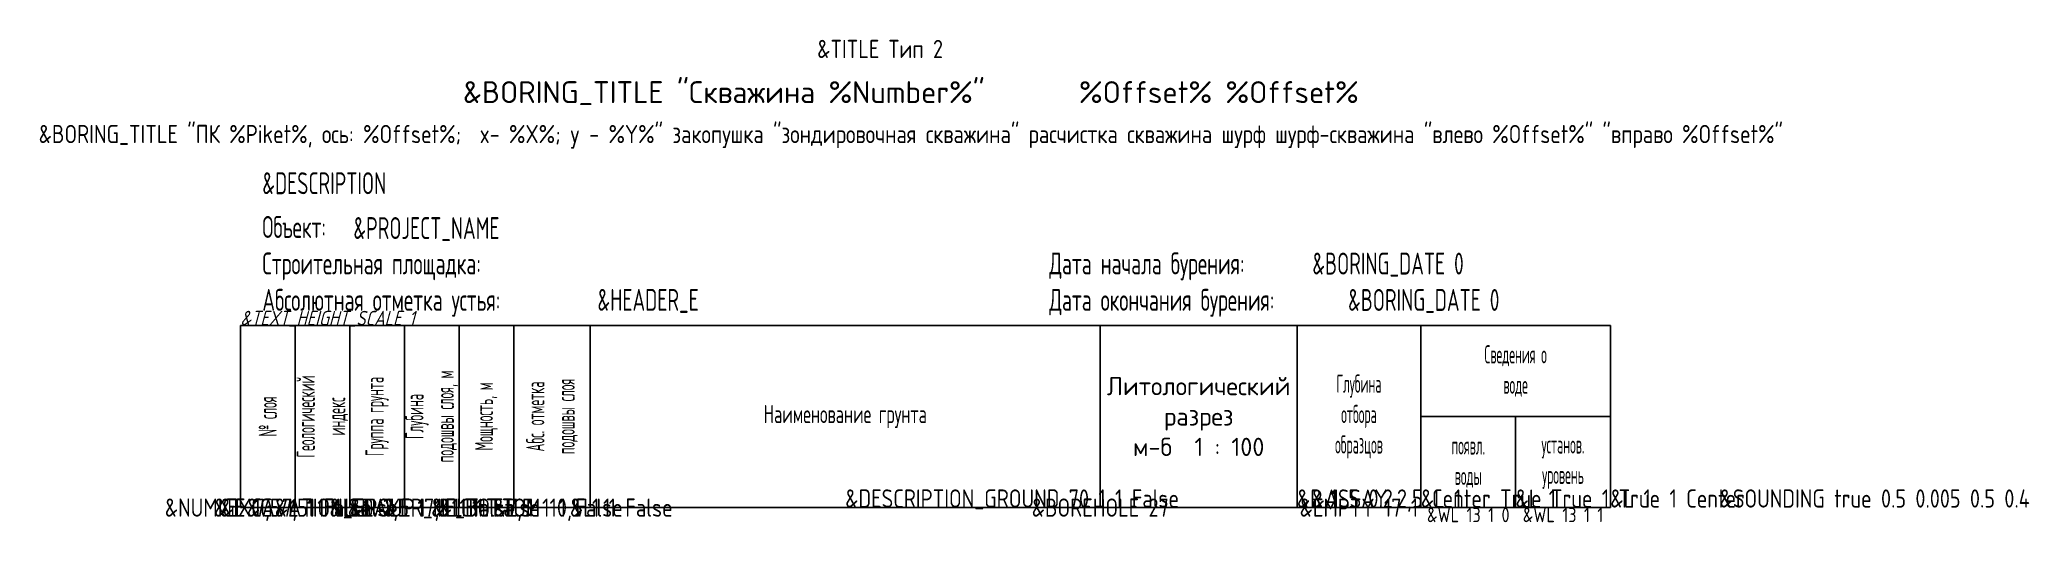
# Model space of a CAD drawing. Extents: x -28 to 245, y -27 to 39.
import ezdxf
from ezdxf.enums import TextEntityAlignment as Align

# ---------------------------------------------------------------- set-up
doc = ezdxf.new("R2010")
doc.units = 0
doc.layers.add('Коммуникации', color=7, linetype='Continuous')
doc.styles.add('SPDS.shx', font='SPDS.shx', dxfattribs={"width": 1.2, "height": 3})
doc.styles.get("Standard").update_dxf_attribs({"font": 'SPDS.shx', "height": 2.5})

msp = doc.modelspace()

# ---------------------------------------------------------------- linework, layer by layer
for p, q in [((0, 0), (0, -25)), ((0, 0), (188, 0)), ((7.5, 0), (7.5, -25)), ((15, 0), (15, -25)), ((22.5, 0), (22.5, -25)), ((30, 0), (30, -25)), ((37.5, 0), (37.5, -25)), ((48, 0), (48, -25)), ((118, 0), (118, -25)), ((145, 0), (145, -25)), ((162, 0), (162, -25)), ((188, 0), (188, -25)), ((162, -12.5), (188, -12.5)), ((175, -25), (175, -12.5)), ((0, -25), (188, -25))]:
    msp.add_line(p, q)

# ---------------------------------------------------------------- texts
at = {"style": 'SPDS.shx', "width": 1.2}
msp.add_text('&BORING_TITLE "Скважина %Number%"       %Offset% %Offset%', height=3, dxfattribs=at).set_placement((92, 30.5), align=Align.CENTER)
at = {"style": 'SPDS.shx'}
msp.add_text('&BORING_TITLE "ПК %Piket%, ось: %Offset%;  x- %X%; y - %Y%" закопушка "зондировочная скважина" расчистка скважина шурф шурф-скважина "влево %Offset%" "вправо %Offset%"', height=2.5, dxfattribs=at).set_placement((92, 25), align=Align.CENTER)
at = {"style": 'SPDS.shx', "width": 0.8}
for s, p in [('&DESCRIPTION', (3, 18)), ('Объект:', (3, 12)), ('&PROJECT_NAME', (15.5, 11.85)), ('Строительная площадка:', (3, 7)), ('Дата начала бурения:', (111, 7)), ('&BORING_DATE 0', (147.11, 6.98)), ('Абсолютная отметка устья:', (3, 2)), ('&HEADER_E', (49, 2)), ('Дата окончания бурения:', (111, 2)), ('&BORING_DATE 0', (152.01, 1.99))]:
    msp.add_text(s, height=3, dxfattribs=at).set_placement(p)
at = {"oblique": 15}
msp.add_text('&TEXT_HEIGHT_SCALE 1', height=2, dxfattribs=at).set_placement((0, 0))
for s, p in [('&NUMIGE 7,5 1 1 False', (3.75, -25)), ('&EXCAVATION_GROUP 7,5 1 1 False', (18.75, -25)), ('&L 1', (0, -25)), ('&G 7,5 1 1 False', (11.25, -25)), ('&L 1', (7.5, -25)), ('&L 1', (15, -25)), ('&D 7,5 1 1 1 False', (26.25, -25)), ('&LAYER_HEIGHT 7,5 1 1 False', (33.75, -25)), ('&L 1', (22.5, -25)), ('&E_BOTTOM 10,5 1 1 False', (42.75, -25)), ('&L 1', (30, -25)), ('&L 1', (37.5, -25)), ('&L 1', (48, -25)), ('&BOREHOLE 27', (118, -25)), ('&EMPTY 17 1', (153.5, -25))]:
    msp.add_text(s, height=2.5).set_placement(p, align=Align.MIDDLE_CENTER)
for s, p in [('&DESCRIPTION_GROUND 70 1 1 False', (83, -25)), ('&L 1', (145, -25)), ('&R 1 5 0.2', (145, -25)), ('&ASSAY 2,5 Center True True 1 True 1 Center', (147, -25)), ('&L 1', (162, -25)), ('&L 1', (175, -25)), ('&L 1', (188, -25)), ('&SOUNDING true 0.5 0.005 0.5 0.4', (203, -25))]:
    msp.add_text(s, height=2.5).set_placement(p)
for s, p in [('&WL 13 1 0', (168.5, -25)), ('&WL 13 1 1', (181.5, -25))]:
    msp.add_text(s, height=2).set_placement(p, align=Align.TOP_CENTER)
at = {"char_height": 2.5, "attachment_point": 5, "style": 'SPDS.shx'}
for s, insert in [('\\W0.6;Сведения о\\Pводе', (175, -6.25)), ('Литологический\\Pразрез\\Pм-б  1 : 100', (131.5, -12.5)), ('\\W0.6;Глубина\\Pотбора\\Pобразцов', (153.5, -12.5)), ('\\W0.8;Наименование грунта', (83, -12.5)), ('\\W0.6;появл.\\Pводы', (168.5, -18.75)), ('\\W0.6;установ.\\Pуровень', (181.5, -18.75))]:
    msp.add_mtext(s, dxfattribs=dict(at, insert=insert))
at = {"char_height": 2.5, "attachment_point": 5, "rotation": 90, "style": 'SPDS.shx'}
for s, insert in [('\\W0.6;Геологический\\Pиндекс', (11.25, -12.5)), ('\\W0.6;Группа грунта', (18.75, -12.5)), ('\\W0.6;Глубина\\Pподошвы слоя, м', (26.25, -12.5)), ('\\W0.6;Мощность, м', (33.75, -12.5)), ('\\W0.6;Абс. отметка\\Pподошвы слоя', (42.75, -12.5)), ('\\W0.6;№ слоя', (3.75, -12.5))]:
    msp.add_mtext(s, dxfattribs=dict(at, insert=insert))
at = {"layer": 'Коммуникации'}
msp.add_text('&TITLE Тип 2', height=2.5, dxfattribs=at).set_placement((79.15, 36.67))

doc.saveas('drawing.dxf')
